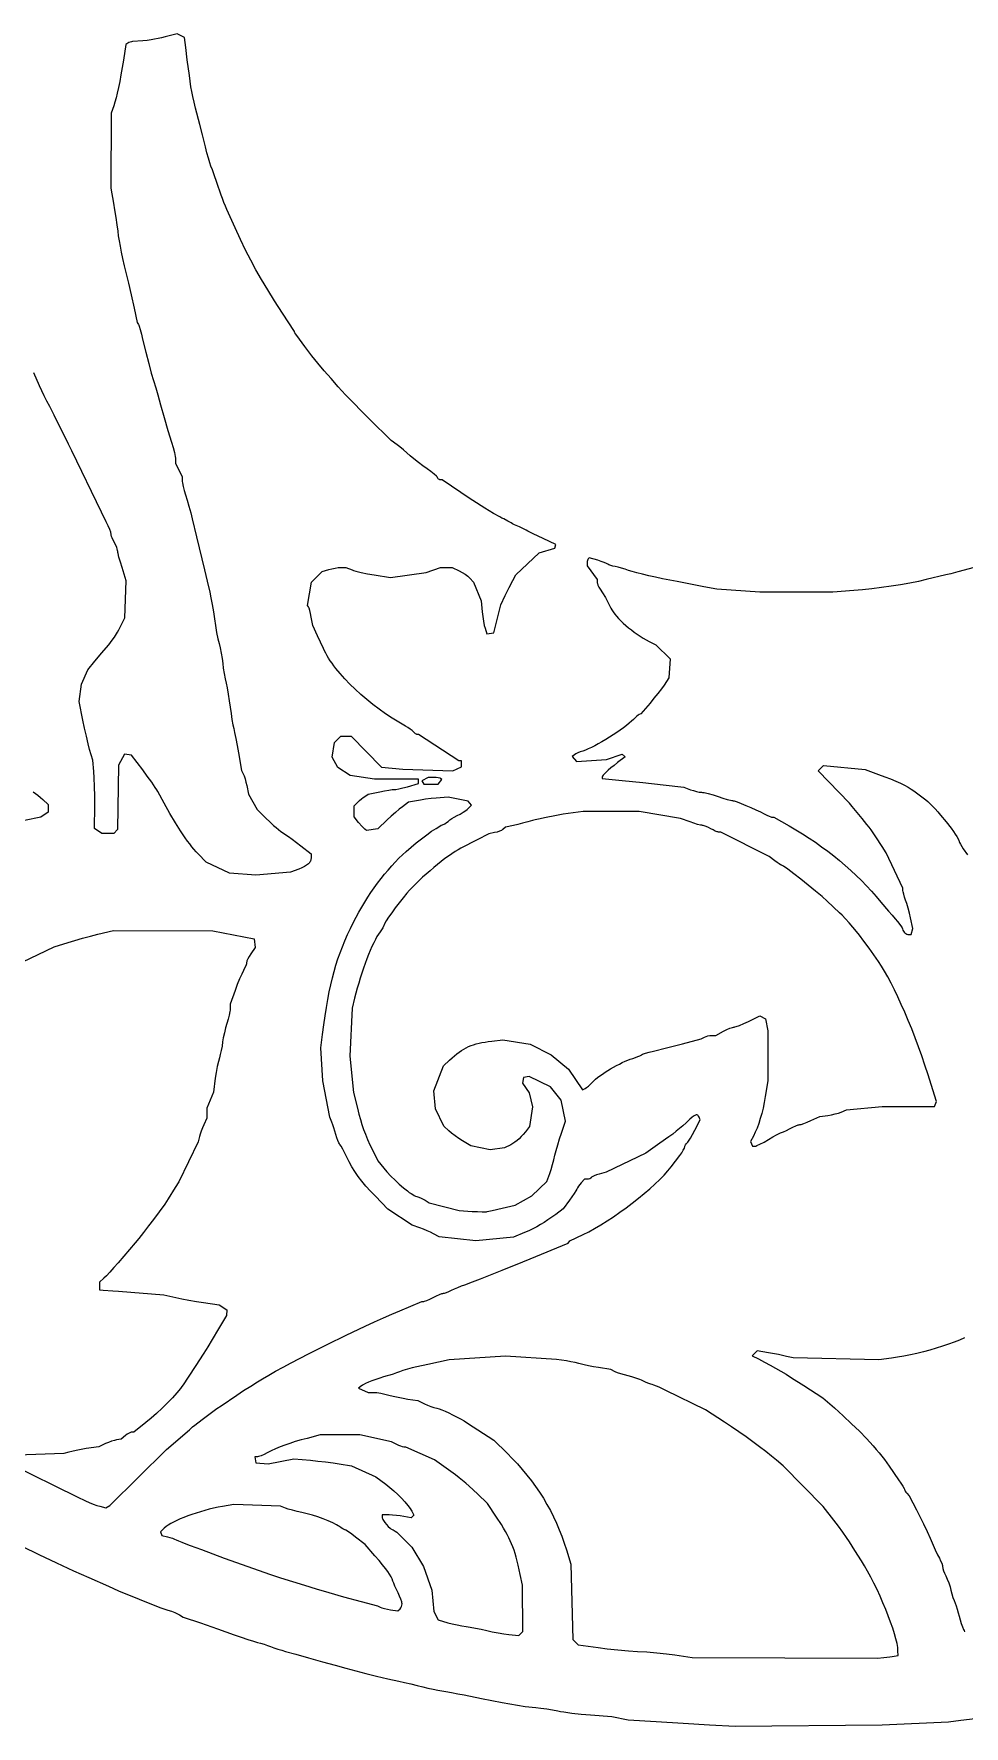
# Model space of a CAD drawing. Extents: x 1.9 to 17.3, y 3.1 to 17.2.
# Drawn here: x 6.42 to 10.17, y 3.07 to 9.89 of the extents above; entities that cross this region are included whole.
import ezdxf

# ---------------------------------------------------------------- set-up
doc = ezdxf.new("R2010")
doc.units = 0
doc.layers.add('LAYER_1', color=18, linetype='CONTINUOUS')

msp = doc.modelspace()

# ---------------------------------------------------------------- linework, layer by layer
at = {"layer": 'LAYER_1'}
for points in [[(6.3167, 4.131), (6.59, 3.996), (6.6233, 3.9801), (6.6382, 3.9734), (6.654, 3.967), (6.6688, 3.9616), (6.6808, 3.9579), (6.705, 3.9515), (6.7211, 3.9615), (6.95, 4.1872), (7.0433, 4.2657), (7.05, 4.2729), (7.0553, 4.2776), (7.065, 4.2856), (7.0934, 4.3077), (7.126, 4.3323), (7.1533, 4.352), (7.17, 4.3636), (7.2333, 4.4058), (7.2612, 4.4241), (7.2901, 4.4428), (7.3167, 4.4596), (7.3376, 4.4724), (7.3623, 4.4867), (7.3898, 4.5023), (7.42, 4.5188), (7.4524, 4.5361), (7.5227, 4.5726), (7.5978, 4.6102), (7.675, 4.6478), (7.7515, 4.6839), (7.7887, 4.701), (7.8247, 4.7171), (7.8592, 4.7323), (7.8917, 4.7462), (7.9801, 4.7833), (7.9862, 4.7833), (7.9881, 4.7837), (7.9911, 4.7846), (8.0002, 4.7882), (8.0121, 4.7935), (8.0254, 4.8), (8.0389, 4.8065), (8.0512, 4.8118), (8.061, 4.8154), (8.0644, 4.8163), (8.0667, 4.8167), (8.0718, 4.8176), (8.0796, 4.8203), (8.089, 4.8242), (8.0991, 4.8289), (8.1109, 4.8345), (8.125, 4.8406), (8.1398, 4.8466), (8.1533, 4.8515), (8.1843, 4.8628), (8.2167, 4.8754), (8.3033, 4.91), (8.3867, 4.9432), (8.4167, 4.9553), (8.57, 5.0185), (8.5767, 5.0278), (8.63, 5.0535), (8.6528, 5.065), (8.6767, 5.0781), (8.7014, 5.0927), (8.7266, 5.1086), (8.7522, 5.1254), (8.7779, 5.1432), (8.8034, 5.1616), (8.8285, 5.1805), (8.853, 5.1997), (8.8765, 5.219), (8.8989, 5.2383), (8.9199, 5.2572), (8.9393, 5.2757), (8.9568, 5.2936), (8.9722, 5.3107), (8.979, 5.3188), (8.9852, 5.3267), (9.0202, 5.3726), (9.0279, 5.3833), (9.0342, 5.3933), (9.0384, 5.4015), (9.0396, 5.4046), (9.04, 5.4068), (9.0402, 5.4086), (9.0408, 5.4106), (9.0429, 5.415), (9.0461, 5.4194), (9.05, 5.4233), (9.0524, 5.4258), (9.0555, 5.4299), (9.0631, 5.4416), (9.0719, 5.4568), (9.0808, 5.4739), (9.1016, 5.5162), (9.0977, 5.5264), (9.0954, 5.5312), (9.0941, 5.5329), (9.0927, 5.5343), (9.0911, 5.5353), (9.0894, 5.5358), (9.0876, 5.536), (9.0855, 5.5357), (9.0833, 5.535), (9.0808, 5.5339), (9.0752, 5.5305), (9.0685, 5.5253), (9.0608, 5.5183), (9.046, 5.5047), (9.0322, 5.4924), (9.0189, 5.481), (9.0055, 5.47), (8.9915, 5.459), (8.9762, 5.4476), (8.94, 5.4215), (8.8833, 5.3817), (8.723, 5.3047), (8.6951, 5.2971), (8.684, 5.2937), (8.6742, 5.2899), (8.667, 5.2863), (8.6646, 5.2846), (8.6632, 5.2832), (8.6622, 5.2818), (8.6607, 5.2806), (8.6569, 5.2786), (8.6523, 5.2772), (8.6474, 5.2767), (8.6357, 5.2767), (8.6222, 5.2617), (8.6166, 5.2551), (8.6113, 5.2481), (8.607, 5.2417), (8.6043, 5.2367), (8.6006, 5.2301), (8.5938, 5.2194), (8.5848, 5.2063), (8.5747, 5.192), (8.5495, 5.1574), (8.5198, 5.135), (8.5038, 5.1232), (8.4884, 5.1126), (8.4734, 5.1028), (8.4584, 5.0937), (8.4432, 5.0852), (8.4275, 5.0771), (8.411, 5.0692), (8.3933, 5.0614), (8.35, 5.0428), (8.1974, 5.028), (8.0501, 5.0448), (8.0267, 5.057), (8.0151, 5.0626), (8.001, 5.0688), (7.9859, 5.0748), (7.9719, 5.08), (7.9404, 5.0909), (7.8433, 5.1555), (7.7925, 5.2078), (7.7725, 5.2288), (7.7545, 5.249), (7.7382, 5.2686), (7.7235, 5.288), (7.7102, 5.3073), (7.6979, 5.327), (7.6866, 5.3473), (7.676, 5.3685), (7.6682, 5.3841), (7.6607, 5.3984), (7.6541, 5.4098), (7.6495, 5.4167), (7.6477, 5.4193), (7.6457, 5.4229), (7.6413, 5.4325), (7.6371, 5.4442), (7.6334, 5.4567), (7.6296, 5.4699), (7.6253, 5.4837), (7.6208, 5.4965), (7.6169, 5.5067), (7.6083, 5.5267), (7.5807, 5.6733), (7.5724, 5.8067), (7.5793, 5.86), (7.5845, 5.8988), (7.5898, 5.9352), (7.5951, 5.9693), (7.6007, 6.0015), (7.6065, 6.0319), (7.6127, 6.0608), (7.6192, 6.0883), (7.6261, 6.1148), (7.6335, 6.1403), (7.6415, 6.1653), (7.6501, 6.1897), (7.6593, 6.214), (7.6693, 6.2383), (7.6801, 6.2628), (7.6917, 6.2877), (7.7043, 6.3133), (7.7147, 6.3336), (7.7257, 6.3538), (7.7373, 6.3738), (7.7493, 6.3937), (7.7618, 6.4134), (7.7747, 6.4328), (7.7879, 6.4518), (7.8015, 6.4704), (7.8154, 6.4886), (7.8294, 6.5063), (7.8437, 6.5234), (7.8582, 6.5399), (7.8727, 6.5557), (7.8874, 6.5708), (7.902, 6.5851), (7.9167, 6.5985), (7.9365, 6.6157), (7.9575, 6.6329), (7.9788, 6.6497), (7.9997, 6.6654), (8.0193, 6.6795), (8.037, 6.6913), (8.0518, 6.7004), (8.0579, 6.7037), (8.063, 6.7061), (8.0719, 6.7102), (8.0798, 6.7146), (8.0859, 6.7187), (8.0879, 6.7205), (8.0892, 6.7221), (8.0906, 6.7237), (8.0931, 6.7258), (8.1006, 6.7309), (8.1106, 6.7368), (8.1221, 6.7427), (8.1344, 6.7492), (8.1467, 6.7566), (8.1576, 6.764), (8.1621, 6.7675), (8.1657, 6.7705), (8.1807, 6.7845), (8.1664, 6.8016), (8.0862, 6.8174), (8.0381, 6.8133), (8.0169, 6.8112), (7.9947, 6.8085), (7.9741, 6.8056), (7.9578, 6.8029), (7.9257, 6.7966), (7.9012, 6.7787), (7.8887, 6.769), (7.873, 6.7556), (7.8559, 6.7405), (7.8396, 6.7252), (7.8025, 6.6896), (7.7567, 6.6828), (7.7499, 6.6881), (7.7458, 6.6919), (7.7398, 6.6983), (7.7249, 6.7155), (7.7067, 6.7377), (7.7067, 6.7828), (7.7217, 6.7971), (7.7285, 6.8034), (7.7362, 6.8098), (7.7436, 6.8157), (7.75, 6.8203), (7.7633, 6.8292), (7.8106, 6.839), (7.8298, 6.8428), (7.8468, 6.8457), (7.86, 6.8474), (7.8645, 6.8478), (7.8673, 6.8478), (7.8701, 6.8478), (7.8745, 6.8483), (7.8871, 6.8507), (7.9035, 6.8545), (7.9217, 6.8593), (7.9667, 6.872), (7.9667, 6.8891), (7.7889, 6.8895), (7.6908, 6.9047), (7.6404, 6.9366), (7.6187, 6.9784), (7.6276, 7.0376), (7.6533, 7.0633), (7.6954, 7.0633), (7.8169, 6.9381), (7.9033, 6.9305), (8.1048, 6.9228), (8.14, 6.9388), (8.14, 6.9633), (8.1288, 6.9633), (7.967, 7.07), (7.961, 7.07), (7.9596, 7.0702), (7.958, 7.0708), (7.9542, 7.0731), (7.9501, 7.0764), (7.9463, 7.0805), (7.941, 7.0856), (7.9331, 7.0917), (7.9237, 7.0981), (7.9138, 7.1039), (7.8868, 7.1193), (7.86, 7.1358), (7.8335, 7.1533), (7.8075, 7.1717), (7.7822, 7.191), (7.7576, 7.2108), (7.7338, 7.2312), (7.7111, 7.252), (7.6896, 7.273), (7.6694, 7.2941), (7.6505, 7.3153), (7.6333, 7.3363), (7.6253, 7.3468), (7.6178, 7.3571), (7.6107, 7.3674), (7.604, 7.3775), (7.5979, 7.3875), (7.5923, 7.3974), (7.5872, 7.4071), (7.5827, 7.4167), (7.559, 7.4677), (7.5399, 7.5088), (7.5333, 7.5433), (7.5305, 7.5571), (7.5276, 7.5695), (7.5249, 7.5789), (7.5229, 7.5841), (7.5189, 7.5905), (7.5347, 7.6842), (7.5776, 7.7272), (7.6046, 7.7353), (7.6167, 7.7384), (7.6297, 7.741), (7.6421, 7.7427), (7.6523, 7.7433), (7.6731, 7.7433), (7.6982, 7.7336), (7.7046, 7.7315), (7.7131, 7.729), (7.735, 7.7236), (7.7609, 7.7181), (7.788, 7.7132), (7.8528, 7.7025), (7.9967, 7.7226), (8.055, 7.7433), (8.1025, 7.7433), (8.1301, 7.7299), (8.1421, 7.7235), (8.1542, 7.7157), (8.165, 7.7076), (8.1695, 7.7038), (8.1731, 7.7002), (8.1885, 7.6839), (8.2191, 7.6086), (8.2234, 7.5643), (8.2256, 7.5454), (8.2284, 7.5265), (8.2315, 7.51), (8.2345, 7.498), (8.2413, 7.4759), (8.27, 7.48), (8.2985, 7.5933), (8.3163, 7.63), (8.3325, 7.6628), (8.3465, 7.6903), (8.3588, 7.7139), (8.4531, 7.8029), (8.516, 7.8212), (8.5208, 7.8358), (8.4687, 7.86), (8.429, 7.8788), (8.4147, 7.886), (8.4067, 7.8903), (8.4009, 7.8935), (8.3927, 7.8976), (8.3733, 7.9065), (8.3539, 7.9155), (8.3457, 7.9198), (8.34, 7.9232), (8.3345, 7.9265), (8.3271, 7.9305), (8.31, 7.9389), (8.3029, 7.9423), (8.2939, 7.9471), (8.2693, 7.9614), (8.2338, 7.983), (8.1854, 8.0133), (8.1748, 8.02), (8.0618, 8.0967), (8.054, 8.0967), (8.0524, 8.0969), (8.0507, 8.0974), (8.0475, 8.0994), (8.0447, 8.1023), (8.0427, 8.1058), (8.0413, 8.1082), (8.0384, 8.1114), (8.0291, 8.1199), (8.0163, 8.1301), (8.0013, 8.1408), (7.9842, 8.153), (7.9657, 8.167), (7.948, 8.1811), (7.9333, 8.1936), (7.9198, 8.2054), (7.9053, 8.2177), (7.8914, 8.2291), (7.88, 8.238), (7.8567, 8.2555), (7.769, 8.3411), (7.736, 8.3737), (7.7038, 8.4066), (7.6725, 8.4395), (7.6423, 8.4723), (7.6135, 8.5046), (7.5861, 8.5363), (7.5605, 8.5672), (7.5367, 8.5971), (7.5081, 8.6343), (7.486, 8.6637), (7.4717, 8.6836), (7.468, 8.6894), (7.4667, 8.692), (7.4667, 8.6942), (7.4183, 8.7682), (7.3861, 8.8181), (7.3581, 8.8628), (7.3332, 8.9041), (7.3107, 8.9435), (7.2896, 8.9825), (7.2692, 9.0228), (7.2484, 9.0659), (7.2266, 9.1133), (7.1931, 9.1867), (7.1876, 9.1995), (7.1814, 9.2148), (7.1755, 9.2306), (7.1704, 9.245), (7.1537, 9.2956), (7.143, 9.3271), (7.1357, 9.3468), (7.1294, 9.362), (7.1247, 9.3749), (7.1189, 9.3936), (7.1127, 9.4157), (7.1069, 9.4387), (7.095, 9.4881), (7.0843, 9.53), (7.0676, 9.5948), (7.0615, 9.6198), (7.0566, 9.6417), (7.0525, 9.662), (7.0489, 9.6819), (7.0423, 9.7267), (7.0338, 9.7902), (7.0278, 9.8398), (7.0233, 9.8797), (6.9926, 9.8949), (6.945, 9.8825), (6.9304, 9.8788), (6.9163, 9.8756), (6.9023, 9.873), (6.8878, 9.8707), (6.8722, 9.8687), (6.8549, 9.8669), (6.8133, 9.8638), (6.8088, 9.8631), (6.8037, 9.8617), (6.7988, 9.8598), (6.7947, 9.8576), (6.786, 9.8521), (6.7764, 9.7894), (6.7716, 9.7588), (6.7666, 9.73), (6.7617, 9.7032), (6.7567, 9.6786), (6.7517, 9.6563), (6.7468, 9.6364), (6.7419, 9.6191), (6.7372, 9.6045), (6.7269, 9.5757), (6.7254, 9.2733), (6.7361, 9.2126), (6.7408, 9.1848), (6.7455, 9.1542), (6.7499, 9.1244), (6.7532, 9.0992), (6.7558, 9.0803), (6.759, 9.0603), (6.7629, 9.0386), (6.7676, 9.0148), (6.7732, 8.9886), (6.7798, 8.9593), (6.7965, 8.89), (6.8077, 8.8423), (6.8197, 8.7885), (6.8323, 8.7304), (6.837, 8.7228), (6.8382, 8.7202), (6.8398, 8.7158), (6.8439, 8.7025), (6.8487, 8.6846), (6.8538, 8.6643), (6.8665, 8.6119), (6.8783, 8.5658), (6.8889, 8.527), (6.8981, 8.4967), (6.9069, 8.4676), (6.9147, 8.44), (6.9258, 8.3991), (6.9404, 8.3481), (6.956, 8.2953), (6.9704, 8.2485), (6.9767, 8.2272), (6.9819, 8.2071), (6.9854, 8.1906), (6.9863, 8.1844), (6.9867, 8.1799), (6.9867, 8.1628), (7.0133, 8.1105), (7.0133, 8.0942), (7.0136, 8.09), (7.0144, 8.0845), (7.0174, 8.0702), (7.0218, 8.0533), (7.0271, 8.0356), (7.0335, 8.015), (7.0407, 7.9901), (7.0478, 7.964), (7.054, 7.94), (7.0716, 7.8671), (7.1028, 7.7333), (7.1136, 7.6876), (7.1244, 7.6433), (7.1292, 7.6215), (7.1344, 7.5941), (7.1394, 7.5647), (7.1434, 7.5367), (7.1475, 7.5092), (7.1524, 7.4812), (7.1574, 7.4559), (7.1621, 7.4367), (7.1665, 7.419), (7.1707, 7.398), (7.1743, 7.3764), (7.1768, 7.3567), (7.1792, 7.3369), (7.1825, 7.3153), (7.1863, 7.2943), (7.1902, 7.2767), (7.1943, 7.2577), (7.1988, 7.2331), (7.2032, 7.2062), (7.2068, 7.18), (7.2103, 7.1546), (7.2141, 7.1299), (7.2179, 7.1087), (7.2211, 7.0938), (7.2247, 7.0779), (7.2295, 7.0542), (7.2348, 7.0258), (7.2401, 6.9958), (7.2524, 6.9241), (7.2595, 6.9109), (7.2628, 6.9031), (7.2667, 6.8916), (7.2705, 6.8779), (7.2739, 6.8636), (7.2812, 6.8295), (7.3161, 6.7671), (7.3464, 6.7369), (7.3706, 6.7134), (7.3815, 6.7035), (7.3919, 6.6945), (7.4018, 6.6864), (7.4116, 6.6791), (7.4213, 6.6722), (7.4312, 6.6658), (7.4418, 6.6586), (7.4567, 6.6479), (7.474, 6.635), (7.4917, 6.6214), (7.5333, 6.5889), (7.5331, 6.5744), (7.5329, 6.5705), (7.5324, 6.5669), (7.5316, 6.5634), (7.5304, 6.5601), (7.5289, 6.5569), (7.527, 6.5539), (7.5248, 6.551), (7.5221, 6.5482), (7.5189, 6.5455), (7.5153, 6.5428), (7.5068, 6.5376), (7.4961, 6.5325), (7.4833, 6.5273), (7.45, 6.5146), (7.31, 6.5028), (7.2043, 6.5111), (7.1098, 6.5548), (7.0775, 6.5885), (7.0692, 6.5974), (7.0608, 6.607), (7.0523, 6.6173), (7.0436, 6.6284), (7.0347, 6.6404), (7.0255, 6.6532), (7.0064, 6.6816), (6.986, 6.7141), (6.9641, 6.751), (6.9403, 6.7928), (6.9145, 6.8398), (6.9105, 6.8468), (6.9049, 6.8556), (6.8904, 6.8774), (6.8728, 6.9023), (6.8542, 6.9276), (6.8093, 6.9867), (6.7808, 6.9908), (6.7572, 6.9467), (6.752, 6.6867), (6.7384, 6.67), (6.6896, 6.67), (6.6599, 6.6908), (6.6607, 6.7821), (6.6607, 6.8212), (6.66, 6.8602), (6.6587, 6.8947), (6.6571, 6.92), (6.6525, 6.9667), (6.64, 7.01), (6.634, 7.0327), (6.6269, 7.0625), (6.6196, 7.0955), (6.6131, 7.1279), (6.5986, 7.2024), (6.608, 7.2733), (6.6326, 7.3301), (6.6613, 7.365), (6.6891, 7.3985), (6.7157, 7.43), (6.7213, 7.4368), (6.7273, 7.4448), (6.7399, 7.4629), (6.752, 7.4821), (6.7574, 7.4914), (6.762, 7.5), (6.7827, 7.54), (6.7881, 7.6897), (6.7707, 7.7436), (6.764, 7.7653), (6.7584, 7.7845), (6.7547, 7.7992), (6.7537, 7.8041), (6.7533, 7.8072), (6.7528, 7.812), (6.7514, 7.8179), (6.7493, 7.8242), (6.7467, 7.8301), (6.7333, 7.8566), (6.7307, 7.8624), (6.7286, 7.8686), (6.7272, 7.8744), (6.7267, 7.879), (6.7263, 7.8816), (6.7251, 7.8856), (6.721, 7.897), (6.7148, 7.9114), (6.7073, 7.9274), (6.688, 7.9667), (6.5681, 8.2133), (6.555, 8.24), (6.497, 8.3577), (6.4793, 8.3925), (6.4682, 8.4133), (6.4638, 8.4218), (6.4572, 8.4354), (6.4386, 8.4754), (6.4149, 8.5277)], [(10.2067, 7.7429), (10.1418, 7.7255), (10.1136, 7.7182), (10.0933, 7.7132), (10.0133, 7.6943), (9.9824, 7.6873), (9.9478, 7.6804), (9.9107, 7.6738), (9.8721, 7.6675), (9.8329, 7.6619), (9.7943, 7.657), (9.7571, 7.653), (9.7225, 7.65), (9.6367, 7.6437), (9.3433, 7.6439), (9.17, 7.6552), (9.1167, 7.6658), (9.01, 7.6862), (8.9802, 7.692), (8.9506, 7.6979), (8.9219, 7.7041), (8.8947, 7.7102), (8.8696, 7.7162), (8.8472, 7.7218), (8.8283, 7.7271), (8.8133, 7.7317), (8.7998, 7.736), (8.7853, 7.7403), (8.7714, 7.744), (8.76, 7.7467), (8.7504, 7.749), (8.7416, 7.7516), (8.7344, 7.7543), (8.73, 7.7568), (8.7247, 7.7596), (8.7152, 7.7634), (8.7028, 7.7678), (8.6889, 7.7721), (8.6545, 7.7823), (8.6506, 7.7784), (8.6491, 7.7759), (8.6478, 7.772), (8.647, 7.7672), (8.6467, 7.7622), (8.6467, 7.7499), (8.6867, 7.6947), (8.6867, 7.6838), (8.6869, 7.6813), (8.6876, 7.6783), (8.6901, 7.6713), (8.6938, 7.6637), (8.6983, 7.6565), (8.7088, 7.6405), (8.72, 7.6217), (8.7311, 7.6012), (8.7418, 7.5798), (8.7459, 7.5722), (8.7512, 7.564), (8.7576, 7.5555), (8.765, 7.5467), (8.7733, 7.5376), (8.7824, 7.5283), (8.7922, 7.519), (8.8026, 7.5096), (8.8135, 7.5004), (8.8249, 7.4913), (8.8366, 7.4825), (8.8485, 7.474), (8.8606, 7.4659), (8.8728, 7.4583), (8.8849, 7.4512), (8.8969, 7.4448), (8.9239, 7.4312), (8.9815, 7.3752), (8.9759, 7.2977), (8.9564, 7.2689), (8.9459, 7.2542), (8.9318, 7.2358), (8.916, 7.2158), (8.9001, 7.1967), (8.8633, 7.1533), (8.8567, 7.1506), (8.8528, 7.1481), (8.8471, 7.1435), (8.8403, 7.1374), (8.8333, 7.1304), (8.8257, 7.123), (8.8163, 7.1149), (8.8055, 7.1062), (8.7933, 7.097), (8.7802, 7.0876), (8.7662, 7.078), (8.7516, 7.0684), (8.7366, 7.0589), (8.7214, 7.0496), (8.7063, 7.0407), (8.6915, 7.0324), (8.6771, 7.0247), (8.6635, 7.0178), (8.6508, 7.0118), (8.6393, 7.0069), (8.6291, 7.0032), (8.6184, 6.9995), (8.6084, 6.9954), (8.6002, 6.9915), (8.5949, 6.9882), (8.5865, 6.9816), (8.6031, 6.9615), (8.7248, 6.9695), (8.7883, 6.9911), (8.7997, 6.9797), (8.7691, 6.9565), (8.7549, 6.9455), (8.7424, 6.9355), (8.7317, 6.9265), (8.7228, 6.9185), (8.7158, 6.9117), (8.7108, 6.906), (8.7077, 6.9015), (8.7069, 6.8997), (8.7067, 6.8982), (8.7067, 6.8925), (8.7883, 6.8844), (8.8705, 6.8759), (8.9533, 6.8668), (9.0367, 6.8573), (9.0633, 6.8473), (9.0751, 6.8434), (9.0874, 6.8401), (9.0987, 6.8379), (9.1036, 6.8372), (9.1077, 6.837), (9.1122, 6.8366), (9.1184, 6.8355), (9.1346, 6.8319), (9.154, 6.8265), (9.1744, 6.82), (9.1941, 6.8136), (9.2116, 6.8083), (9.2249, 6.8047), (9.2294, 6.8037), (9.2322, 6.8034), (9.2349, 6.803), (9.2392, 6.8018), (9.2516, 6.7977), (9.2679, 6.7914), (9.2869, 6.7837), (9.3071, 6.7751), (9.3271, 6.7661), (9.3455, 6.7575), (9.3609, 6.7496), (9.3709, 6.7446), (9.38, 6.7405), (9.3874, 6.7377), (9.3901, 6.7369), (9.392, 6.7367), (9.3989, 6.7367), (9.4611, 6.7013), (9.4884, 6.6855), (9.5151, 6.6691), (9.5413, 6.6523), (9.567, 6.6351), (9.5921, 6.6174), (9.6166, 6.5992), (9.6407, 6.5806), (9.6641, 6.5616), (9.687, 6.5421), (9.7093, 6.5221), (9.731, 6.5018), (9.7522, 6.481), (9.7728, 6.4598), (9.7928, 6.4382), (9.8122, 6.4162), (9.831, 6.3937), (9.8612, 6.3578), (9.876, 6.3407), (9.8883, 6.327), (9.8983, 6.3155), (9.9072, 6.304), (9.9139, 6.294), (9.9162, 6.2899), (9.9175, 6.2867), (9.9195, 6.2815), (9.922, 6.2769), (9.9248, 6.273), (9.9281, 6.2697), (9.9318, 6.267), (9.9357, 6.2651), (9.94, 6.2639), (9.9446, 6.2634), (9.9524, 6.2633), (9.9599, 6.287), (9.9506, 6.3302), (9.9461, 6.3492), (9.9409, 6.3692), (9.9355, 6.3878), (9.9306, 6.4025), (9.9265, 6.4146), (9.9231, 6.4258), (9.9208, 6.435), (9.92, 6.4409), (9.92, 6.45), (9.8522, 6.5933), (9.8361, 6.6183), (9.8106, 6.6574), (9.7917, 6.6852), (9.7833, 6.6966), (9.7749, 6.7075), (9.7561, 6.7306), (9.7149, 6.78), (9.704, 6.7933), (9.5776, 6.9238), (9.599, 6.9452), (9.7679, 6.9286), (9.822, 6.9089), (9.847, 6.8995), (9.8699, 6.8905), (9.8907, 6.8817), (9.9094, 6.8733), (9.926, 6.8651), (9.9407, 6.8572), (9.9533, 6.8496), (9.964, 6.8422), (10.0121, 6.8059), (10.0199, 6.7995), (10.0289, 6.7911), (10.0387, 6.7812), (10.0493, 6.77), (10.0603, 6.7579), (10.0715, 6.7449), (10.0938, 6.7181), (10.1142, 6.6917), (10.1232, 6.6793), (10.131, 6.668), (10.1375, 6.6579), (10.1425, 6.6493), (10.1456, 6.6425), (10.1464, 6.6399), (10.1467, 6.6379), (10.147, 6.6364), (10.148, 6.6341), (10.1516, 6.6273), (10.1569, 6.6185), (10.1633, 6.6086), (10.18, 6.584)], [(6.4128, 6.8382), (6.4212, 6.8325), (6.4313, 6.8248), (6.4419, 6.8161), (6.4517, 6.8075), (6.4733, 6.7874), (6.4733, 6.757), (6.4427, 6.7369), (6.3119, 6.71)], [(6.3367, 6.1368), (6.4967, 6.2142), (6.5533, 6.2315), (6.5803, 6.2394), (6.612, 6.2483), (6.6443, 6.257), (6.6733, 6.2644), (6.7367, 6.28), (7.1367, 6.2778), (7.3033, 6.2456), (7.3075, 6.2105), (7.2904, 6.1854), (7.2838, 6.1749), (7.2784, 6.1649), (7.2747, 6.1566), (7.2737, 6.1534), (7.2733, 6.151), (7.2731, 6.1487), (7.2723, 6.1455), (7.2694, 6.1374), (7.2652, 6.1277), (7.2601, 6.1176), (7.2534, 6.1038), (7.2449, 6.0842), (7.2356, 6.0613), (7.2268, 6.0379), (7.2067, 5.9824), (7.2067, 5.9629), (7.2064, 5.9582), (7.2057, 5.9523), (7.2029, 5.9379), (7.1988, 5.9215), (7.1938, 5.905), (7.1885, 5.8872), (7.1834, 5.8672), (7.1793, 5.8473), (7.1766, 5.83), (7.1741, 5.8136), (7.1708, 5.7961), (7.167, 5.7796), (7.1632, 5.7662), (7.1592, 5.7513), (7.1547, 5.7307), (7.1504, 5.7073), (7.1467, 5.6837), (7.1391, 5.6283), (7.1133, 5.5628), (7.1133, 5.5227), (7.1005, 5.4961), (7.0951, 5.4841), (7.09, 5.4711), (7.0858, 5.4586), (7.083, 5.4483), (7.0783, 5.4272), (6.9997, 5.2667), (6.9848, 5.2432), (6.9567, 5.1977), (6.9433, 5.1758), (6.8978, 5.1146), (6.8779, 5.0882), (6.8572, 5.0615), (6.8383, 5.0378), (6.8235, 5.02), (6.7549, 4.94), (6.7381, 4.9206), (6.7216, 4.9023), (6.7075, 4.8871), (6.6975, 4.8772), (6.68, 4.861), (6.68, 4.83), (6.695, 4.8293), (6.7333, 4.8269), (6.7567, 4.8253), (6.9387, 4.8101), (6.9877, 4.7996), (7.0117, 4.7948), (7.0407, 4.7894), (7.0713, 4.7841), (7.0995, 4.7796), (7.1624, 4.77), (7.1933, 4.7497), (7.1927, 4.7267), (7.1599, 4.6733), (7.1336, 4.6302), (7.1166, 4.6015), (7.1095, 4.5898), (7.098, 4.5716), (7.0681, 4.5257), (7.0373, 4.479), (7.0167, 4.4473), (7.0121, 4.4406), (7.0064, 4.4329), (6.9919, 4.4154), (6.9742, 4.3958), (6.9542, 4.3748), (6.9326, 4.3535), (6.9103, 4.3326), (6.8883, 4.313), (6.8674, 4.2957), (6.8182, 4.2567), (6.81, 4.2567), (6.808, 4.2564), (6.8054, 4.2556), (6.7991, 4.2526), (6.7917, 4.2482), (6.7843, 4.2429), (6.7668, 4.2291), (6.749, 4.2259), (6.7399, 4.2237), (6.7284, 4.22), (6.7159, 4.2154), (6.7039, 4.2104), (6.6767, 4.1982), (6.6267, 4.1903), (6.6057, 4.1867), (6.5855, 4.1829), (6.5684, 4.1793), (6.5567, 4.1763), (6.5367, 4.1702), (6.3104, 4.1627)], [(10.1675, 4.6365), (10.1476, 4.628), (10.126, 4.6196), (10.1031, 4.6113), (10.079, 4.6032), (10.0541, 4.5954), (10.0284, 4.588), (10.0023, 4.5811), (9.976, 4.5746), (9.9498, 4.5688), (9.9237, 4.5636), (9.8982, 4.5591), (9.8733, 4.5555), (9.8233, 4.5489), (9.4767, 4.5561), (9.45, 4.5624), (9.4178, 4.5693), (9.3777, 4.5769), (9.3322, 4.585), (9.3124, 4.5652), (9.3378, 4.552), (9.3618, 4.5394), (9.3844, 4.5272), (9.406, 4.5151), (9.4273, 4.5028), (9.4488, 4.49), (9.4711, 4.4763), (9.52, 4.445), (9.5967, 4.3951), (9.6433, 4.3544), (9.6793, 4.3224), (9.7129, 4.291), (9.7442, 4.2604), (9.7731, 4.2306), (9.7867, 4.216), (9.7996, 4.2016), (9.8119, 4.1874), (9.8235, 4.1735), (9.8345, 4.1598), (9.8449, 4.1463), (9.8546, 4.1331), (9.8637, 4.1202), (9.9021, 4.0651), (9.9116, 4.0511), (9.9194, 4.0391), (9.9247, 4.0301), (9.9262, 4.0272), (9.9267, 4.0256), (9.9274, 4.023), (9.9293, 4.0193), (9.9322, 4.015), (9.9357, 4.0105), (9.9448, 4), (9.9746, 3.9433), (9.9881, 3.9169), (10.0029, 3.8867), (10.0172, 3.8565), (10.0291, 3.83), (10.0503, 3.7827), (10.0598, 3.7627), (10.0669, 3.7487), (10.072, 3.7383), (10.0761, 3.7282), (10.079, 3.7195), (10.0797, 3.716), (10.08, 3.7134), (10.0803, 3.7108), (10.081, 3.7073), (10.0839, 3.6983), (10.0881, 3.6878), (10.0932, 3.677), (10.0989, 3.6644), (10.1046, 3.6494), (10.1097, 3.6336), (10.1135, 3.6192), (10.117, 3.6052), (10.1213, 3.5907), (10.1259, 3.5774), (10.1301, 3.567), (10.1343, 3.5565), (10.1388, 3.5431), (10.1431, 3.5285), (10.1466, 3.5143), (10.1502, 3.5002), (10.1547, 3.4855), (10.1596, 3.4721), (10.1642, 3.4616), (10.1664, 3.4569), (10.1686, 3.4513)], [(6.3667, 3.7966), (6.4349, 3.7634), (6.5063, 3.7297), (6.5753, 3.698), (6.6367, 3.6707), (6.7167, 3.6359), (6.7567, 3.6169), (6.9233, 3.5493), (6.9561, 3.539), (6.97, 3.5344), (6.9834, 3.5292), (6.9948, 3.5242), (7.0028, 3.52), (7.0167, 3.5112), (7.0867, 3.4877), (7.1557, 3.464), (7.2233, 3.4399), (7.2513, 3.4299), (7.2782, 3.4208), (7.3011, 3.4136), (7.3167, 3.4092), (7.3291, 3.406), (7.3433, 3.4017), (7.3575, 3.397), (7.37, 3.3923), (7.383, 3.3875), (7.3986, 3.3822), (7.415, 3.3771), (7.43, 3.3728), (7.4712, 3.3614), (7.5233, 3.3466), (7.5794, 3.3307), (7.63, 3.3171), (7.6737, 3.3055), (7.7133, 3.2946), (7.7539, 3.2834), (7.7973, 3.2725), (7.8421, 3.2621), (7.8867, 3.2527), (7.9098, 3.2478), (7.9357, 3.2419), (7.9613, 3.2357), (7.9833, 3.2299), (8.0038, 3.2247), (8.0251, 3.2199), (8.0447, 3.216), (8.06, 3.2135), (8.0764, 3.2111), (8.0988, 3.2072), (8.1243, 3.2023), (8.15, 3.1971), (8.2198, 3.183), (8.3033, 3.1672), (8.3967, 3.1502), (8.44, 3.1461), (8.4603, 3.1438), (8.4837, 3.1406), (8.5071, 3.1368), (8.5278, 3.1329), (8.5385, 3.1309), (8.5519, 3.1288), (8.5847, 3.1244), (8.622, 3.1202), (8.6594, 3.1167), (8.7466, 3.1097), (8.8115, 3.0974), (8.9241, 3.0901), (9.034, 3.0832), (9.14, 3.0771), (9.2433, 3.0714), (9.8367, 3.0763), (10.1033, 3.0894), (10.1533, 3.0957), (10.2112, 3.1025)]]:
    msp.add_lwpolyline(points, dxfattribs=at)
for points in [[(8.045, 6.87), (8.0599, 6.8879), (8.0555, 6.8923), (8.0542, 6.8932), (8.052, 6.894), (8.0457, 6.8954), (8.0376, 6.8963), (8.0285, 6.8967), (8.0058, 6.8967), (7.9796, 6.8827), (7.9875, 6.87)], [(8.2433, 5.1461), (8.2501, 5.148), (8.2637, 5.1512), (8.3033, 5.1601), (8.3567, 5.1717), (8.4233, 5.2091), (8.4842, 5.2675), (8.4959, 5.3004), (8.5011, 5.3163), (8.5068, 5.3354), (8.5122, 5.3552), (8.5167, 5.3733), (8.5216, 5.3927), (8.5281, 5.4159), (8.5355, 5.44), (8.5428, 5.462), (8.5597, 5.5107), (8.542, 5.595), (8.4987, 5.6488), (8.4131, 5.6909), (8.3902, 5.6865), (8.3857, 5.6634), (8.4128, 5.6253), (8.4255, 5.5689), (8.4142, 5.4891), (8.4058, 5.4779), (8.3974, 5.4671), (8.389, 5.4573), (8.3806, 5.4483), (8.3722, 5.4401), (8.3638, 5.4328), (8.3553, 5.4264), (8.3469, 5.4207), (8.3384, 5.4159), (8.3134, 5.4031), (8.2558, 5.3952), (8.178, 5.4114), (8.144, 5.4317), (8.1292, 5.4412), (8.1139, 5.4518), (8.0999, 5.4624), (8.0892, 5.4716), (8.0683, 5.491), (8.0345, 5.56), (8.0281, 5.6333), (8.0665, 5.7338), (8.0916, 5.7571), (8.1017, 5.7662), (8.1115, 5.7746), (8.1211, 5.7823), (8.1305, 5.7893), (8.1399, 5.7957), (8.1493, 5.8014), (8.1588, 5.8066), (8.1685, 5.8112), (8.1785, 5.8154), (8.1887, 5.8191), (8.1994, 5.8224), (8.2106, 5.8252), (8.2224, 5.8277), (8.2348, 5.8299), (8.2479, 5.8318), (8.2618, 5.8334), (8.307, 5.8383), (8.4167, 5.8214), (8.5013, 5.7783), (8.5715, 5.72), (8.6275, 5.6366), (8.6387, 5.6427), (8.6444, 5.6465), (8.6516, 5.6523), (8.6593, 5.6593), (8.6667, 5.6667), (8.6729, 5.673), (8.6803, 5.6796), (8.6887, 5.6865), (8.698, 5.6935), (8.708, 5.7007), (8.7186, 5.7078), (8.7411, 5.7219), (8.7646, 5.7351), (8.7763, 5.7412), (8.7879, 5.7469), (8.7992, 5.7521), (8.81, 5.7567), (8.8204, 5.7606), (8.83, 5.7638), (8.8409, 5.7673), (8.8509, 5.7711), (8.859, 5.7746), (8.8638, 5.7774), (8.8662, 5.7787), (8.87, 5.7804), (8.8815, 5.7843), (8.8967, 5.7887), (8.9138, 5.793), (8.9661, 5.8058), (9.0315, 5.8228), (9.1064, 5.8427), (9.1194, 5.8497), (9.1258, 5.8524), (9.1334, 5.8546), (9.1413, 5.8561), (9.1486, 5.8567), (9.1647, 5.8567), (9.196, 5.8733), (9.2091, 5.8798), (9.2216, 5.8851), (9.2321, 5.8887), (9.2361, 5.8897), (9.2391, 5.89), (9.2424, 5.8905), (9.2472, 5.8918), (9.2608, 5.8968), (9.2778, 5.9041), (9.2965, 5.913), (9.3422, 5.936), (9.3661, 5.9232), (9.3751, 5.8751), (9.3752, 5.6733), (9.3648, 5.61), (9.3605, 5.5865), (9.3557, 5.5637), (9.3504, 5.5419), (9.3446, 5.5211), (9.3383, 5.5015), (9.3315, 5.4831), (9.3244, 5.466), (9.3168, 5.4503), (9.3057, 5.4288), (9.3129, 5.41), (9.3232, 5.41), (9.3262, 5.4105), (9.3307, 5.4121), (9.3434, 5.4178), (9.3596, 5.4263), (9.3775, 5.4367), (9.3949, 5.447), (9.4097, 5.4555), (9.4205, 5.4612), (9.4239, 5.4628), (9.4257, 5.4634), (9.4299, 5.4647), (9.4384, 5.4683), (9.4497, 5.4736), (9.4628, 5.48), (9.4762, 5.4865), (9.4883, 5.4918), (9.4979, 5.4954), (9.5013, 5.4963), (9.5036, 5.4967), (9.506, 5.497), (9.5096, 5.4979), (9.52, 5.5014), (9.5333, 5.5065), (9.5481, 5.5128), (9.5844, 5.5289), (9.6171, 5.5337), (9.6315, 5.5363), (9.6464, 5.5398), (9.6601, 5.5436), (9.6709, 5.5475), (9.6919, 5.5563), (9.8367, 5.57), (10.0471, 5.57), (10.055, 5.5906), (10.0339, 5.6587), (10.0215, 5.6975), (10.0088, 5.7359), (9.9957, 5.7737), (9.9824, 5.8109), (9.9688, 5.8472), (9.9551, 5.8825), (9.9412, 5.9168), (9.9273, 5.9498), (9.9134, 5.9815), (9.8995, 6.0117), (9.8858, 6.0403), (9.8722, 6.0672), (9.8589, 6.0921), (9.8459, 6.1151), (9.8332, 6.1359), (9.8209, 6.1544), (9.7834, 6.2079), (9.7584, 6.2425), (9.7484, 6.2558), (9.7388, 6.2679), (9.7176, 6.2933), (9.703, 6.3103), (9.6881, 6.3268), (9.6747, 6.3411), (9.6646, 6.3511), (9.6144, 6.3978), (9.5936, 6.4163), (9.5674, 6.4386), (9.5381, 6.4626), (9.5082, 6.4866), (9.48, 6.5085), (9.456, 6.5266), (9.4386, 6.5388), (9.4332, 6.5422), (9.4303, 6.5433), (9.4289, 6.5437), (9.4267, 6.5447), (9.4204, 6.5484), (9.4122, 6.5539), (9.403, 6.5607), (9.3803, 6.578), (9.185, 6.6767), (9.176, 6.6767), (9.1737, 6.6769), (9.1708, 6.6777), (9.1632, 6.6806), (9.1543, 6.6848), (9.1452, 6.69), (9.1358, 6.6951), (9.1263, 6.6994), (9.1178, 6.7022), (9.1143, 6.703), (9.1115, 6.7033), (9.1083, 6.7036), (9.1039, 6.7044), (9.0919, 6.7074), (9.0773, 6.7117), (9.0615, 6.7171), (9.0233, 6.7308), (8.8567, 6.76), (8.63, 6.76), (8.55, 6.7481), (8.5155, 6.7424), (8.4808, 6.7358), (8.4498, 6.7291), (8.437, 6.7259), (8.4267, 6.723), (8.4072, 6.7174), (8.3863, 6.7117), (8.3664, 6.7067), (8.3501, 6.7029), (8.3169, 6.6959), (8.3068, 6.6871), (8.3043, 6.6853), (8.301, 6.6834), (8.2928, 6.6797), (8.2832, 6.6765), (8.2733, 6.6742), (8.25, 6.6699), (8.2033, 6.6456), (8.1367, 6.6111), (8.1259, 6.605), (8.1139, 6.5977), (8.101, 6.5892), (8.0873, 6.5796), (8.0731, 6.5692), (8.0583, 6.5579), (8.0433, 6.5459), (8.0281, 6.5334), (8.0129, 6.5205), (7.9978, 6.5073), (7.9831, 6.494), (7.9688, 6.4807), (7.9552, 6.4674), (7.9423, 6.4544), (7.9304, 6.4417), (7.9195, 6.4296), (7.9041, 6.4112), (7.8882, 6.3913), (7.8726, 6.371), (7.8582, 6.3513), (7.8455, 6.3333), (7.8356, 6.3181), (7.829, 6.3067), (7.8273, 6.3028), (7.8267, 6.3003), (7.8263, 6.2988), (7.8254, 6.2965), (7.8221, 6.2902), (7.8172, 6.2824), (7.8111, 6.274), (7.8051, 6.2653), (7.7989, 6.255), (7.7923, 6.243), (7.7856, 6.2297), (7.7788, 6.2151), (7.7718, 6.1992), (7.7648, 6.1824), (7.7579, 6.1647), (7.751, 6.1462), (7.7442, 6.127), (7.7376, 6.1074), (7.7312, 6.0875), (7.7251, 6.0673), (7.7193, 6.047), (7.7139, 6.0267), (7.7089, 6.0067), (7.6994, 5.9667), (7.69, 5.7733), (7.7046, 5.6267), (7.7199, 5.5633), (7.7259, 5.5394), (7.7319, 5.5176), (7.7381, 5.4972), (7.7448, 5.4775), (7.7523, 5.4578), (7.7608, 5.4374), (7.7705, 5.4157), (7.7818, 5.3919), (7.8018, 5.3504), (7.8392, 5.3071), (7.8553, 5.2893), (7.8721, 5.2722), (7.889, 5.2562), (7.9056, 5.2417), (7.9215, 5.2292), (7.9291, 5.2237), (7.9362, 5.2189), (7.943, 5.2148), (7.9492, 5.2114), (7.9549, 5.2087), (7.96, 5.2069), (7.9678, 5.2041), (7.9766, 5.2003), (7.9854, 5.196), (7.993, 5.1916), (8.0094, 5.1812), (8.13, 5.1505), (8.1833, 5.147), (8.2046, 5.1459), (8.223, 5.1453), (8.2365, 5.1454), (8.2409, 5.1456)], [(9.8167, 3.3449), (9.8433, 3.3476), (9.8666, 3.3504), (9.8771, 3.3521), (9.885, 3.3536), (9.9, 3.3569), (9.8998, 3.3751), (9.8995, 3.3814), (9.8988, 3.3884), (9.896, 3.4045), (9.8916, 3.4232), (9.8857, 3.444), (9.8785, 3.4667), (9.8702, 3.4909), (9.8607, 3.5162), (9.8504, 3.5423), (9.8393, 3.5688), (9.8276, 3.5955), (9.8154, 3.6219), (9.8029, 3.6478), (9.7902, 3.6727), (9.7774, 3.6963), (9.7647, 3.7184), (9.7522, 3.7384), (9.7261, 3.7791), (9.7038, 3.8147), (9.6928, 3.8315), (9.6774, 3.8536), (9.6596, 3.8781), (9.6414, 3.9022), (9.5985, 3.9577), (9.4367, 4.1209), (9.41, 4.1438), (9.3898, 4.1606), (9.367, 4.1788), (9.3419, 4.198), (9.3151, 4.2179), (9.2871, 4.2381), (9.2582, 4.2583), (9.2291, 4.2782), (9.2, 4.2974), (9.1233, 4.3473), (8.9633, 4.4252), (8.9367, 4.4376), (8.9258, 4.4424), (8.9158, 4.4464), (8.908, 4.449), (8.9032, 4.45), (8.8986, 4.4511), (8.8911, 4.454), (8.8817, 4.4582), (8.8714, 4.4634), (8.8656, 4.4663), (8.8589, 4.4692), (8.8434, 4.4751), (8.827, 4.4803), (8.8115, 4.4843), (8.7966, 4.4878), (8.7817, 4.4921), (8.7686, 4.4966), (8.759, 4.5007), (8.7413, 4.5097), (8.6923, 4.5169), (8.6717, 4.5202), (8.6518, 4.524), (8.635, 4.5277), (8.6233, 4.5309), (8.6124, 4.534), (8.5975, 4.5375), (8.5804, 4.541), (8.5633, 4.544), (8.5233, 4.5504), (8.3167, 4.5628), (8.09, 4.549), (8.0467, 4.5392), (8.0033, 4.5298), (7.96, 4.5208), (7.9411, 4.5165), (7.9216, 4.5113), (7.9038, 4.5058), (7.8901, 4.5007), (7.8779, 4.4959), (7.8644, 4.491), (7.8513, 4.4867), (7.8401, 4.4836), (7.8254, 4.4797), (7.8098, 4.4749), (7.7941, 4.4695), (7.7788, 4.4638), (7.7648, 4.458), (7.7526, 4.4525), (7.7429, 4.4474), (7.7392, 4.4452), (7.7364, 4.4431), (7.725, 4.4336), (7.7633, 4.4173), (7.7869, 4.417), (7.7989, 4.4161), (7.8142, 4.4138), (7.8309, 4.4105), (7.8469, 4.4066), (7.8642, 4.4021), (7.8844, 4.3976), (7.9049, 4.3934), (7.9233, 4.3901), (7.9633, 4.3838), (7.99, 4.371), (8.0022, 4.3657), (8.0157, 4.3605), (8.0288, 4.3562), (8.04, 4.3533), (8.0491, 4.3508), (8.0606, 4.3466), (8.074, 4.3411), (8.0886, 4.3345), (8.1041, 4.327), (8.1198, 4.3189), (8.1353, 4.3104), (8.15, 4.3018), (8.1633, 4.2936), (8.27, 4.225), (8.3233, 4.1725), (8.3447, 4.1508), (8.3653, 4.1289), (8.3849, 4.1066), (8.4036, 4.084), (8.4215, 4.0611), (8.4385, 4.0378), (8.4546, 4.0142), (8.4699, 3.9901), (8.4844, 3.9657), (8.4981, 3.9408), (8.5109, 3.9155), (8.5229, 3.8898), (8.5342, 3.8636), (8.5447, 3.8369), (8.5543, 3.8097), (8.5633, 3.782), (8.581, 3.724), (8.5888, 3.4212), (8.6106, 3.3994), (8.6903, 3.3883), (8.7275, 3.3837), (8.7701, 3.3792), (8.8126, 3.3755), (8.85, 3.373), (8.8866, 3.3706), (8.9271, 3.3671), (8.9665, 3.3629), (9, 3.3587), (9.07, 3.3485)], [(8.3703, 3.4363), (8.3867, 3.4527), (8.3862, 3.64), (8.3768, 3.6833), (8.3684, 3.7206), (8.3643, 3.7371), (8.3602, 3.7526), (8.356, 3.767), (8.3516, 3.7807), (8.3469, 3.7938), (8.3419, 3.8064), (8.3365, 3.8189), (8.3306, 3.8313), (8.3242, 3.8438), (8.3171, 3.8566), (8.3093, 3.87), (8.3008, 3.884), (8.281, 3.9147), (8.245, 3.9695), (8.204, 4.0081), (8.1705, 4.039), (8.1567, 4.0513), (8.1434, 4.0624), (8.1299, 4.0732), (8.1152, 4.0845), (8.0782, 4.1113), (8.0304, 4.1454), (7.9149, 4.1967), (7.9071, 4.1967), (7.9024, 4.1975), (7.8955, 4.1998), (7.8872, 4.2033), (7.8785, 4.2074), (7.8577, 4.2182), (7.73, 4.2461), (7.57, 4.2455), (7.5167, 4.2318), (7.4925, 4.2253), (7.4696, 4.2186), (7.4479, 4.2117), (7.4273, 4.2045), (7.4079, 4.1971), (7.3896, 4.1895), (7.3725, 4.1817), (7.3564, 4.1735), (7.3433, 4.167), (7.3312, 4.1616), (7.3214, 4.158), (7.3177, 4.157), (7.3152, 4.1567), (7.3057, 4.1567), (7.3101, 4.1333), (7.3602, 4.1292), (7.4641, 4.1488), (7.5304, 4.1433), (7.5601, 4.1405), (7.5919, 4.137), (7.622, 4.1332), (7.6467, 4.1295), (7.6967, 4.1211), (7.7946, 4.0769), (7.8346, 4.0468), (7.8505, 4.0342), (7.8667, 4.0202), (7.8825, 4.0055), (7.8975, 3.9904), (7.9112, 3.9756), (7.9231, 3.9615), (7.9327, 3.9487), (7.9365, 3.9429), (7.9396, 3.9376), (7.9479, 3.9219), (7.9367, 3.911), (7.9067, 3.9169), (7.8928, 3.9192), (7.8772, 3.9211), (7.8617, 3.9225), (7.8483, 3.923), (7.82, 3.9233), (7.82, 3.9138), (7.8204, 3.9113), (7.8214, 3.9081), (7.823, 3.9046), (7.8252, 3.9008), (7.8307, 3.8925), (7.8374, 3.884), (7.8445, 3.8761), (7.8515, 3.8695), (7.8547, 3.8669), (7.8577, 3.865), (7.8603, 3.8638), (7.8625, 3.8633), (7.8648, 3.8626), (7.8683, 3.8606), (7.8729, 3.8573), (7.8783, 3.8531), (7.891, 3.8419), (7.905, 3.8283), (7.9396, 3.7933), (7.9869, 3.7147), (8.0203, 3.62), (8.0285, 3.5333), (8.0454, 3.5), (8.0844, 3.4886), (8.1022, 3.4839), (8.1221, 3.4795), (8.1415, 3.4758), (8.158, 3.4734), (8.1753, 3.471), (8.1968, 3.4671), (8.2197, 3.4624), (8.2413, 3.4574), (8.2634, 3.4523), (8.2875, 3.4474), (8.3107, 3.4434), (8.3302, 3.4407)], [(7.8836, 3.5363), (7.8918, 3.5445), (7.895, 3.5486), (7.8976, 3.5539), (7.8994, 3.5595), (7.9, 3.5649), (7.8997, 3.568), (7.8988, 3.5721), (7.8954, 3.5828), (7.8903, 3.5954), (7.8842, 3.6086), (7.8777, 3.6221), (7.8715, 3.6356), (7.8665, 3.6476), (7.8633, 3.6565), (7.8602, 3.6649), (7.8558, 3.6738), (7.85, 3.6838), (7.8425, 3.6949), (7.833, 3.7077), (7.8214, 3.7223), (7.8074, 3.7392), (7.7909, 3.7585), (7.7517, 3.8036), (7.7124, 3.8335), (7.6969, 3.8451), (7.6836, 3.8546), (7.6739, 3.861), (7.6709, 3.8627), (7.6693, 3.8633), (7.6664, 3.8643), (7.6613, 3.867), (7.6549, 3.871), (7.6477, 3.8759), (7.6422, 3.8795), (7.6358, 3.8832), (7.6203, 3.8911), (7.6022, 3.8991), (7.582, 3.9071), (7.5606, 3.9148), (7.5387, 3.9218), (7.5171, 3.9278), (7.4965, 3.9327), (7.4768, 3.9371), (7.4576, 3.942), (7.4412, 3.9466), (7.4298, 3.9505), (7.41, 3.9585), (7.2215, 3.965), (7.1758, 3.9571), (7.158, 3.9538), (7.1401, 3.95), (7.1222, 3.9457), (7.1043, 3.941), (7.0866, 3.936), (7.0692, 3.9306), (7.0522, 3.9249), (7.0359, 3.9191), (7.0202, 3.913), (7.0054, 3.9069), (6.9916, 3.9006), (6.9788, 3.8943), (6.9673, 3.8881), (6.9571, 3.8819), (6.9484, 3.8758), (6.9413, 3.8698), (6.926, 3.8555), (6.9309, 3.8406), (6.9538, 3.8352), (6.9637, 3.8325), (6.9737, 3.8292), (6.9827, 3.8257), (6.9895, 3.8224), (6.998, 3.8183), (7.0115, 3.8127), (7.0282, 3.8061), (7.0462, 3.7995), (7.0908, 3.7834), (7.1367, 3.7663), (7.1833, 3.7486), (7.37, 3.6823), (7.41, 3.6699), (7.5067, 3.6395), (7.5535, 3.625), (7.6049, 3.61), (7.6645, 3.5933), (7.7358, 3.5739), (7.8015, 3.5563), (7.8124, 3.5507), (7.819, 3.5481), (7.829, 3.5454), (7.8409, 3.5428), (7.8535, 3.5407)]]:
    msp.add_lwpolyline(points, close=True, dxfattribs=at)

doc.saveas('drawing.dxf')
